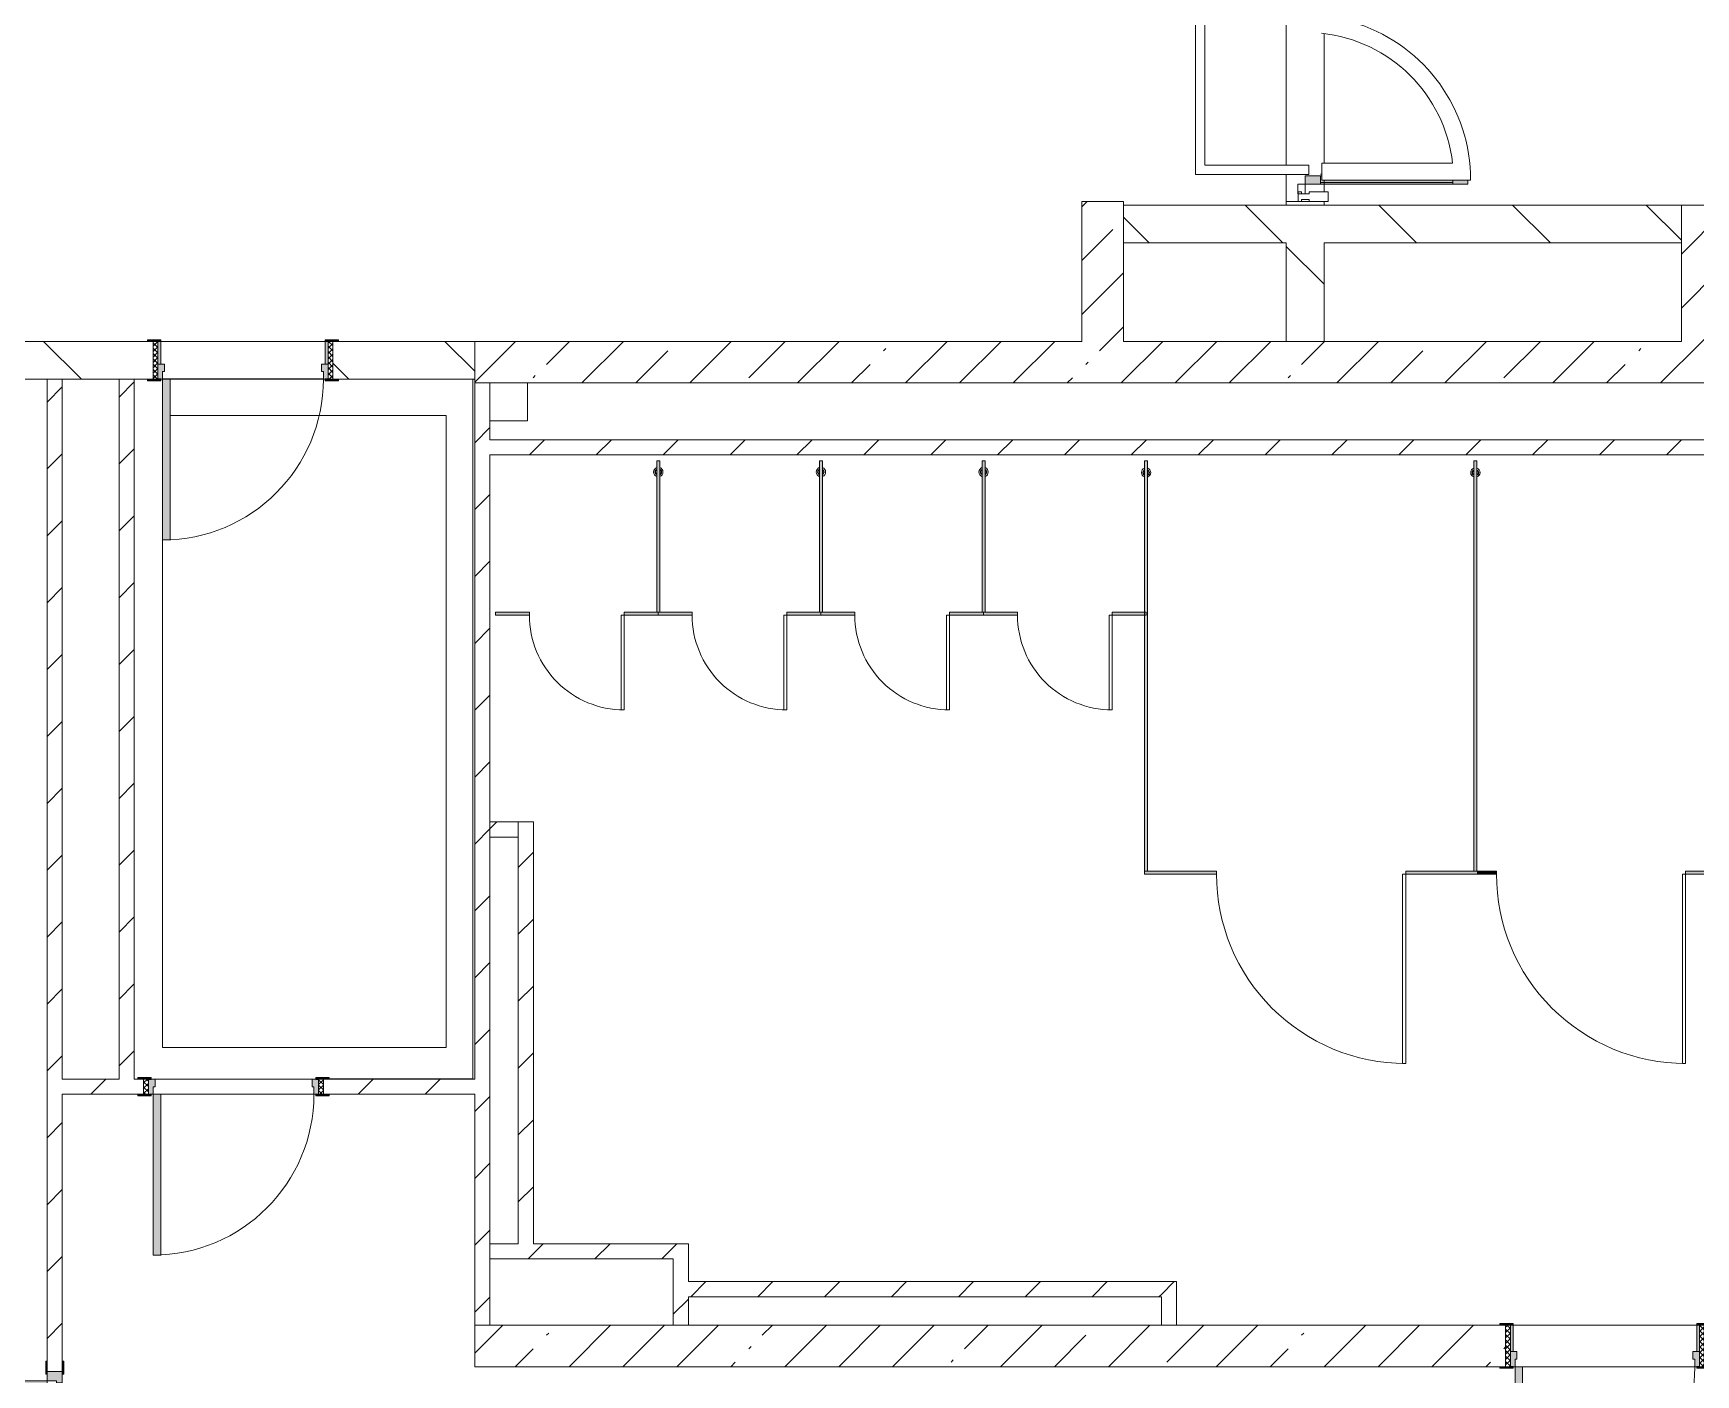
# Model space of a CAD drawing. Header units: millimetres. Extents: x -2911 to 185427, y -8553 to 29000.
# Drawn here: x 150294 to 159082, y 5138 to 12229 of the extents above; entities that cross this region are included whole.
import ezdxf

# ---------------------------------------------------------------- set-up
doc = ezdxf.new("R2010")
doc.units = ezdxf.units.MM
for name, color, linetype, lineweight in [('A-DETL-1', 7, 'Continuous', 5), ('A-DOOR-5', 7, 'Continuous', 5), ('A-GENM-1', 7, 'Continuous', 5), ('A-GLAZ-CWMG-4', 7, 'Continuous', 5), ('A-WALL', 7, 'Continuous', 9), ('I-WALL-3', 7, 'Continuous', 5)]:
    doc.layers.add(name, color=color, linetype=linetype, lineweight=lineweight)
for name, color, linetype, lineweight, true_color in [('A-DETL-GENF-4', 7, 'Continuous', 5, 0xe2e2e2), ('A-DETL-GENF-5', 7, 'Continuous', 5, 0xaaaaaa), ('A-DOOR-2', 7, 'Continuous', 5, 0xaaaaaa), ('A-DOOR-3', 7, 'Continuous', 5, 0xe2e2e2), ('A-DOOR-FRAM-2', 7, 'Continuous', 5, 0xe2e2e2), ('A-DOOR-FRAM-3', 7, 'Continuous', 5, 0xaaaaaa), ('A-FLOR-2', 7, 'Continuous', 5, 0xaaaaaa), ('A-GENM-2', 7, 'Continuous', 5, 0xe2ddcd)]:
    doc.layers.add(name, color=color, linetype=linetype, lineweight=lineweight, true_color=true_color)
pattern_1 = [(45, (58417.4, 0), (-176.7767, 176.7767), [])]
pattern_2 = [(45, (58417.4, 0), (-285.1231, 285.1231), []), (45, (58702.5, 0), (-285.1231, 285.1231), [504.031, -100.806, 16.764, -84.042])]
pattern_3 = [(135, (58417.4, 0), (-353.5534, -353.5534), [])]

# ---------------------------------------------------------------- blocks, each defined once
blk = doc.blocks.new('110_Дверь_СКБ_1Ст_Внутренняя1 - Д-7а_л__950x2100h_Туалет-V232-2_9_1_птичка')
at = {"layer": 'A-DOOR-2'}
h = blk.add_hatch(dxfattribs=at)
h.set_pattern_fill('FP_165', color=256, style=0, pattern_type=2)
h.set_pattern_definition([(135, (1776.41, 174.685), (-14.14214, -14.14214), []), (225, (1776.41, 174.685), (14.14214, -14.14214), [])])
h.paths.add_polyline_path([(537.5, 110), (512.5, 110), (512.5, -110), (537.5, -110)])
at = {"layer": 'A-DOOR-3'}
h = blk.add_hatch(color=256, dxfattribs=at)
h.paths.add_polyline_path([(487.5, 110), (487.5, 70), (477.5, 70), (477.5, 30), (512.5, 30), (512.5, 110)])
h.paths.add_polyline_path([(-462.5, 110), (-487.5, 110), (-487.5, 30), (-452.5, 30), (-452.5, 70), (-462.5, 70)])
at = {"layer": 'A-DOOR-FRAM-2'}
for points in [[(447.5, 1060), (447.5, 110), (487.5, 110), (487.5, 1060)], [(-542.5, 118), (-542.5, 110), (-472.5, 110), (-472.5, 118)], [(567.5, 118), (497.5, 118), (497.5, 110), (567.5, 110)], [(-472.5, 30), (-487.5, 30), (-487.5, -110), (-472.5, -110)], [(512.5, 30), (497.5, 30), (497.5, -110), (512.5, -110)], [(-542.5, -110), (-542.5, -118), (-472.5, -118), (-472.5, -110)], [(567.5, -110), (497.5, -110), (497.5, -118), (567.5, -118)]]:
    blk.add_hatch(color=256, dxfattribs=at).paths.add_polyline_path(points)
at = {"layer": 'A-DOOR-FRAM-3'}
h = blk.add_hatch(dxfattribs=at)
h.set_pattern_fill('FP_166', color=256, style=0, pattern_type=2)
h.set_pattern_definition([(45, (-346.384, 174.685), (-14.1421, 14.1421), []), (135, (-346.384, 174.685), (-14.1421, -14.1421), [])])
h.paths.add_polyline_path([(-487.5, 110), (-512.5, 110), (-512.5, -110), (-487.5, -110)])
at = {"layer": 'A-DOOR-2'}
for p, q in [((487.5, 1060), (447.5, 1060)), ((447.5, 1060), (447.5, 110)), ((487.5, 110), (487.5, 1060)), ((447.5, 110), (487.5, 110))]:
    blk.add_line(p, q, dxfattribs=at)
blk.add_arc((487.5, 110), 950, 90, 180, dxfattribs=at)
at = {"layer": 'A-DOOR-FRAM-3'}
for p, q in [((-472.5, 118), (-542.5, 118)), ((-542.5, 118), (-542.5, 110)), ((-542.5, 110), (-472.5, 110)), ((-487.5, 110), (-512.5, 110)), ((-512.5, 110), (-512.5, -110)), ((-462.5, 110), (-487.5, 110)), ((-487.5, 110), (-487.5, 30)), ((-487.5, -110), (-487.5, 110)), ((-472.5, 110), (-487.5, 110)), ((-487.5, 110), (-487.5, 109)), ((-487.5, 109), (-472.5, 109)), ((-472.5, 110), (-472.5, 118)), ((-472.5, 109), (-472.5, 110)), ((-462.5, 70), (-462.5, 110)), ((487.5, 110), (487.5, 70)), ((512.5, 110), (487.5, 110)), ((567.5, 118), (497.5, 118)), ((497.5, 118), (497.5, 110)), ((512.5, 110), (497.5, 110)), ((497.5, 110), (497.5, 109)), ((497.5, 110), (567.5, 110)), ((497.5, 109), (512.5, 109)), ((512.5, 30), (512.5, 110)), ((537.5, 110), (512.5, 110)), ((512.5, 110), (512.5, -110)), ((512.5, 109), (512.5, 110)), ((537.5, -110), (537.5, 110)), ((567.5, 110), (567.5, 118)), ((-487.5, 30), (-452.5, 30)), ((-472.5, 30), (-487.5, 30)), ((-487.5, 30), (-487.5, -110)), ((-472.5, -110), (-472.5, 30)), ((-452.5, 70), (-462.5, 70)), ((-452.5, 30), (-452.5, 70)), ((487.5, 70), (477.5, 70)), ((477.5, 70), (477.5, 30)), ((477.5, 30), (512.5, 30)), ((512.5, 30), (497.5, 30)), ((497.5, 30), (497.5, -110)), ((512.5, -110), (512.5, 30)), ((-472.5, -110), (-542.5, -110)), ((-542.5, -110), (-542.5, -118)), ((-542.5, -118), (-472.5, -118)), ((-512.5, -110), (-487.5, -110)), ((-487.5, -110), (-472.5, -110)), ((-472.5, -118), (-472.5, -110)), ((497.5, -110), (512.5, -110)), ((567.5, -110), (497.5, -110)), ((497.5, -110), (497.5, -118)), ((497.5, -118), (567.5, -118)), ((512.5, -110), (537.5, -110)), ((567.5, -118), (567.5, -110))]:
    blk.add_line(p, q, dxfattribs=at)
blk = doc.blocks.new('110_Дверь_СКБ_2Ст - Д-5_п_ Из игровой в коридор-32215844-2_9_1_птичка')
at = {"layer": 'A-DOOR-3'}
for points in [[(-637.5, 40), (-587.5, 40), (-587.5, 940), (-637.5, 940)], [(612.5, 440), (612.5, 40), (662.5, 40), (662.5, 440)]]:
    blk.add_hatch(color=256, dxfattribs=at).paths.add_polyline_path(points)
h = blk.add_hatch(color=256, dxfattribs=at)
h.paths.add_polyline_path([(-687.5, 40), (-687.5, -40), (-627.5, -40), (-627.5, -10), (-637.5, -10), (-637.5, 40)])
h.paths.add_polyline_path([(652.5, -40), (712.5, -40), (712.5, 40), (662.5, 40), (662.5, -10), (652.5, -10)])
at = {"layer": 'A-DOOR-FRAM-2'}
for points in [[(-742.5, 40), (-672.5, 40), (-672.5, 48), (-742.5, 48)], [(697.5, 40), (767.5, 40), (767.5, 48), (697.5, 48)], [(-742.5, -48), (-672.5, -48), (-672.5, -40), (-742.5, -40)], [(697.5, -48), (767.5, -48), (767.5, -40), (697.5, -40)]]:
    blk.add_hatch(color=256, dxfattribs=at).paths.add_polyline_path(points)
at = {"layer": 'A-DOOR-2'}
for p, q in [((-637.5, 940), (-637.5, 40)), ((-587.5, 940), (-637.5, 940)), ((-587.5, 40), (-587.5, 940)), ((662.5, 440), (612.5, 440)), ((612.5, 440), (612.5, 40)), ((662.5, 40), (662.5, 440)), ((-637.5, 40), (-587.5, 40)), ((612.5, 40), (662.5, 40))]:
    blk.add_line(p, q, dxfattribs=at)
for centre, radius, start, end in [((-637.5, 40), 900, 0, 90), ((662.5, 40), 400, 90, 180)]:
    blk.add_arc(centre, radius, start, end, dxfattribs=at)
at = {"layer": 'A-DOOR-FRAM-3'}
for p, q in [((-672.5, 48), (-742.5, 48)), ((-742.5, 48), (-742.5, 40)), ((-742.5, 40), (-672.5, 40)), ((-637.5, 40), (-687.5, 40)), ((-687.5, 40), (-687.5, -40)), ((-672.5, 40), (-672.5, 48)), ((-637.5, -10), (-637.5, 40)), ((662.5, 40), (662.5, -10)), ((712.5, 40), (662.5, 40)), ((767.5, 48), (697.5, 48)), ((697.5, 48), (697.5, 40)), ((697.5, 40), (767.5, 40)), ((712.5, -40), (712.5, 40)), ((767.5, 40), (767.5, 48)), ((-672.5, -40), (-742.5, -40)), ((-742.5, -40), (-742.5, -48)), ((-742.5, -48), (-672.5, -48)), ((-672.5, -39), (-687.5, -39)), ((-687.5, -39), (-687.5, -40)), ((-687.5, -40), (-627.5, -40)), ((-687.5, -40), (-672.5, -40)), ((-672.5, -40), (-672.5, -39)), ((-672.5, -48), (-672.5, -40)), ((-627.5, -10), (-637.5, -10)), ((-627.5, -40), (-627.5, -10)), ((662.5, -10), (652.5, -10)), ((652.5, -10), (652.5, -40)), ((652.5, -40), (712.5, -40)), ((712.5, -39), (697.5, -39)), ((697.5, -39), (697.5, -40)), ((697.5, -40), (712.5, -40)), ((767.5, -40), (697.5, -40)), ((697.5, -40), (697.5, -48)), ((697.5, -48), (767.5, -48)), ((712.5, -40), (712.5, -39)), ((767.5, -48), (767.5, -40))]:
    blk.add_line(p, q, dxfattribs=at)
blk = doc.blocks.new('110_Дверь_СКБ_1Ст_Внутренняя1 - Д-8 950x2100h_охрана-V235-2_9_1_птичка')
at = {"layer": 'A-DOOR-2'}
h = blk.add_hatch(dxfattribs=at)
h.set_pattern_fill('FP_133', color=256, style=0, pattern_type=2)
h.set_pattern_definition([(135, (1826.41, 164.685), (-14.14214, -14.14214), []), (225, (1826.41, 164.685), (14.14214, -14.14214), [])])
h.paths.add_polyline_path([(487.5, 100), (462.5, 100), (462.5, -100), (487.5, -100)])
at = {"layer": 'A-DOOR-3'}
h = blk.add_hatch(color=256, dxfattribs=at)
h.paths.add_polyline_path([(437.5, 100), (437.5, 60), (427.5, 60), (427.5, 20), (462.5, 20), (461.2, 100)])
h.paths.add_polyline_path([(-437.5, 100), (-437.5, 20), (-402.5, 20), (-402.5, 60), (-412.5, 60), (-412.5, 100)])
at = {"layer": 'A-DOOR-FRAM-2'}
for points in [[(397.5, 950), (397.5, 100), (437.5, 100), (437.5, 950)], [(-422.5, 108), (-492.5, 108), (-492.5, 100), (-422.5, 100)], [(461.2, 108), (447.5, 108), (447.5, 100), (517.5, 100), (517.5, 108)], [(-422.5, 20), (-437.5, 20), (-437.5, -100), (-422.5, -100)], [(461.2, 20), (447.5, 20), (447.5, -100), (462.5, -100), (462.5, 20)], [(-422.5, -100), (-492.5, -100), (-492.5, -108), (-422.5, -108)], [(517.5, -100), (447.5, -100), (447.5, -108), (517.5, -108)]]:
    blk.add_hatch(color=256, dxfattribs=at).paths.add_polyline_path(points)
at = {"layer": 'A-DOOR-FRAM-3'}
h = blk.add_hatch(dxfattribs=at)
h.set_pattern_fill('FP_134', color=256, style=0, pattern_type=2)
h.set_pattern_definition([(45, (-296.384, 164.685), (-14.1421, 14.1421), []), (135, (-296.384, 164.685), (-14.1421, -14.1421), [])])
h.paths.add_polyline_path([(-437.5, 100), (-462.5, 100), (-462.5, -100), (-437.5, -100)])
at = {"layer": 'A-DOOR-2'}
for p, q in [((437.5, 950), (397.5, 950)), ((397.5, 950), (397.5, 100)), ((437.5, 100), (437.5, 950)), ((397.5, 100), (437.5, 100))]:
    blk.add_line(p, q, dxfattribs=at)
blk.add_arc((437.5, 100), 850, 90, 180, dxfattribs=at)
at = {"layer": 'A-DOOR-FRAM-3'}
for p, q in [((-422.5, 108), (-492.5, 108)), ((-492.5, 108), (-492.5, 100)), ((-492.5, 100), (-422.5, 100)), ((-437.5, 100), (-462.5, 100)), ((-462.5, 100), (-462.5, -100)), ((-412.5, 100), (-437.5, 100)), ((-437.5, 100), (-437.5, 20)), ((-437.5, -100), (-437.5, 100)), ((-422.5, 100), (-437.5, 100)), ((-437.5, 100), (-437.5, 99)), ((-437.5, 99), (-422.5, 99)), ((-422.5, 100), (-422.5, 108)), ((-422.5, 99), (-422.5, 100)), ((-412.5, 60), (-412.5, 100)), ((437.5, 100), (437.5, 60)), ((462.5, 100), (437.5, 100)), ((517.5, 108), (447.5, 108)), ((447.5, 108), (447.5, 100)), ((462.5, 100), (447.5, 100)), ((447.5, 100), (447.5, 99)), ((447.5, 100), (517.5, 100)), ((447.5, 99), (462.5, 99)), ((462.5, 20), (462.5, 100)), ((487.5, 100), (462.5, 100)), ((462.5, 100), (462.5, -100)), ((462.5, 99), (462.5, 100)), ((487.5, -100), (487.5, 100)), ((517.5, 100), (517.5, 108)), ((-437.5, 20), (-402.5, 20)), ((-422.5, 20), (-437.5, 20)), ((-437.5, 20), (-437.5, -100)), ((-422.5, -100), (-422.5, 20)), ((-402.5, 60), (-412.5, 60)), ((-402.5, 20), (-402.5, 60)), ((437.5, 60), (427.5, 60)), ((427.5, 60), (427.5, 20)), ((427.5, 20), (462.5, 20)), ((462.5, 20), (447.5, 20)), ((447.5, 20), (447.5, -100)), ((462.5, -100), (462.5, 20)), ((-422.5, -100), (-492.5, -100)), ((-492.5, -100), (-492.5, -108)), ((-492.5, -108), (-422.5, -108)), ((-462.5, -100), (-437.5, -100)), ((-437.5, -100), (-422.5, -100)), ((-422.5, -108), (-422.5, -100)), ((447.5, -100), (462.5, -100)), ((517.5, -100), (447.5, -100)), ((447.5, -100), (447.5, -108)), ((447.5, -108), (517.5, -108)), ((462.5, -100), (487.5, -100)), ((517.5, -108), (517.5, -100))]:
    blk.add_line(p, q, dxfattribs=at)
blk = doc.blocks.new('110_Дверь_СКБ_1Ст_Внутренняя1 - Д-8 950x2100h_охрана-V236-2_9_1_птичка')
at = {"layer": 'A-DOOR-2'}
h = blk.add_hatch(dxfattribs=at)
h.set_pattern_fill('FP_169', color=256, style=0, pattern_type=2)
h.set_pattern_definition([(135, (1826.41, 104.685), (-14.14214, -14.14214), []), (225, (1826.41, 104.685), (14.14214, -14.14214), [])])
h.paths.add_polyline_path([(487.5, 40), (462.5, 40), (462.5, -40), (487.5, -40)])
at = {"layer": 'A-DOOR-3'}
h = blk.add_hatch(color=256, dxfattribs=at)
h.paths.add_polyline_path([(437.5, 40), (437.5, 0), (427.5, 0), (427.5, -40), (462.5, -40), (462.5, 40)])
h.paths.add_polyline_path([(-412.5, 40), (-437.5, 40), (-437.5, -40), (-402.5, -40), (-402.5, 0), (-412.5, 0)])
at = {"layer": 'A-DOOR-FRAM-2'}
for points in [[(437.5, 890), (397.5, 890), (397.5, 40), (437.5, 40), (437.5, 66.6)], [(-492.5, 48), (-492.5, 40), (-422.5, 40), (-422.5, 48)], [(517.5, 48), (447.5, 48), (447.5, 40), (517.5, 40)], [(-422.5, -40), (-492.5, -40), (-492.5, -48), (-422.5, -48)], [(447.5, -40), (447.5, -48), (517.5, -48), (517.5, -40)]]:
    blk.add_hatch(color=256, dxfattribs=at).paths.add_polyline_path(points)
at = {"layer": 'A-DOOR-FRAM-3'}
h = blk.add_hatch(dxfattribs=at)
h.set_pattern_fill('FP_170', color=256, style=0, pattern_type=2)
h.set_pattern_definition([(45, (-296.384, 104.685), (-14.1421, 14.1421), []), (135, (-296.384, 104.685), (-14.1421, -14.1421), [])])
h.paths.add_polyline_path([(-437.5, 40), (-462.5, 40), (-462.5, -40), (-437.5, -40)])
at = {"layer": 'A-DOOR-2'}
for p, q in [((437.5, 890), (397.5, 890)), ((397.5, 890), (397.5, 40)), ((437.5, 40), (437.5, 890)), ((397.5, 40), (437.5, 40))]:
    blk.add_line(p, q, dxfattribs=at)
blk.add_arc((437.5, 40), 850, 90, 180, dxfattribs=at)
at = {"layer": 'A-DOOR-FRAM-3'}
for p, q in [((-422.5, 48), (-492.5, 48)), ((-492.5, 48), (-492.5, 40)), ((-492.5, 40), (-422.5, 40)), ((-437.5, 40), (-462.5, 40)), ((-462.5, 40), (-462.5, -40)), ((-412.5, 40), (-437.5, 40)), ((-437.5, 40), (-437.5, -40)), ((-437.5, -40), (-437.5, 40)), ((-422.5, 40), (-437.5, 40)), ((-437.5, 40), (-437.5, 39)), ((-437.5, 39), (-422.5, 39)), ((-422.5, 40), (-422.5, 48)), ((-422.5, 39), (-422.5, 40)), ((-412.5, 0), (-412.5, 40)), ((-402.5, 0), (-412.5, 0)), ((-402.5, -40), (-402.5, 0)), ((437.5, 0), (427.5, 0)), ((427.5, 0), (427.5, -40)), ((437.5, 40), (437.5, 0)), ((462.5, 40), (437.5, 40)), ((517.5, 48), (447.5, 48)), ((447.5, 48), (447.5, 40)), ((462.5, 40), (447.5, 40)), ((447.5, 40), (447.5, 39)), ((447.5, 40), (517.5, 40)), ((447.5, 39), (462.5, 39)), ((462.5, -40), (462.5, 40)), ((487.5, 40), (462.5, 40)), ((462.5, 40), (462.5, -40)), ((462.5, 39), (462.5, 40)), ((487.5, -40), (487.5, 40)), ((517.5, 40), (517.5, 48)), ((-422.5, -40), (-492.5, -40)), ((-492.5, -40), (-492.5, -48)), ((-492.5, -48), (-422.5, -48)), ((-462.5, -40), (-437.5, -40)), ((-422.5, -39), (-437.5, -39)), ((-437.5, -39), (-437.5, -40)), ((-437.5, -40), (-402.5, -40)), ((-437.5, -40), (-422.5, -40)), ((-422.5, -40), (-422.5, -39)), ((-422.5, -48), (-422.5, -40)), ((427.5, -40), (462.5, -40)), ((462.5, -39), (447.5, -39)), ((447.5, -39), (447.5, -40)), ((447.5, -40), (462.5, -40)), ((517.5, -40), (447.5, -40)), ((447.5, -40), (447.5, -48)), ((447.5, -48), (517.5, -48)), ((462.5, -40), (462.5, -39)), ((462.5, -40), (487.5, -40)), ((517.5, -48), (517.5, -40))]:
    blk.add_line(p, q, dxfattribs=at)
blk = doc.blocks.new('131_Сантехническая перегородка 7 - СП-1-V313-2_9_1_птичка')
at = {"layer": 'A-GENM-2'}
blk.add_hatch(color=256, dxfattribs=at).paths.add_polyline_path([(2165.9, 8), (-4.1, 8), (-4.1, -8), (2165.9, -8)])
at = {"layer": 'A-GENM-1'}
for p, q in [((2165.9, 8), (-4.1, 8)), ((-4.1, 8), (-4.1, -8)), ((2165.9, -8), (2165.9, 8)), ((-4.1, -8), (2165.9, -8))]:
    blk.add_line(p, q, dxfattribs=at)
at = {"layer": 'A-GENM-1', "flags": 128}
for points in [[(71.5, 8), (71.1, 8.5), (70.8, 9), (70.4, 9.5), (70, 9.9), (69.6, 10.4), (69.2, 10.8), (68.8, 11.2), (68.3, 11.6), (67.8, 12), (67.3, 12.3), (66.8, 12.7), (66.3, 13), (65.8, 13.3), (65.3, 13.6), (64.7, 13.8), (64.2, 14), (63.6, 14.3), (63, 14.4), (62.4, 14.6), (61.9, 14.7), (61.3, 14.9), (60.7, 14.9), (60.1, 15), (59.5, 15.1), (58.9, 15.1), (58.3, 15.1), (57.7, 15), (57.1, 15), (56.5, 14.9), (55.9, 14.8), (55.3, 14.7), (54.7, 14.5), (54.1, 14.4), (53.5, 14.2), (53, 13.9), (52.4, 13.7), (51.9, 13.4), (51.4, 13.2), (50.8, 12.9), (50.3, 12.5), (49.8, 12.2), (49.3, 11.8), (48.9, 11.4), (48.4, 11), (48, 10.6), (47.6, 10.2), (47.2, 9.7), (46.8, 9.3), (46.4, 8.8), (46.1, 8.3), (45.9, 8)], [(45.9, -8), (46.3, -8.5), (46.6, -9), (47, -9.5), (47.4, -9.9), (47.8, -10.4), (48.2, -10.8), (48.6, -11.2), (49.1, -11.6), (49.6, -12), (50, -12.3), (50.5, -12.7), (51.1, -13), (51.6, -13.3), (52.1, -13.6), (52.7, -13.8), (53.2, -14), (53.8, -14.3), (54.4, -14.4), (54.9, -14.6), (55.5, -14.7), (56.1, -14.9), (56.7, -14.9), (57.3, -15), (57.9, -15.1), (58.5, -15.1), (59.1, -15.1), (59.7, -15), (60.3, -15), (60.9, -14.9), (61.5, -14.8), (62.1, -14.7), (62.7, -14.5), (63.3, -14.4), (63.8, -14.2), (64.4, -13.9), (65, -13.7), (65.5, -13.4), (66, -13.2), (66.6, -12.9), (67.1, -12.5), (67.6, -12.2), (68, -11.8), (68.5, -11.4), (69, -11), (69.4, -10.6), (69.8, -10.2), (70.2, -9.7), (70.6, -9.3), (70.9, -8.8), (71.3, -8.3), (71.5, -8)]]:
    blk.add_lwpolyline(points, dxfattribs=at)
at = {"layer": 'A-GENM-1'}
for radius, start, end in [(24.6, 19.91127, 160.08873), (17.6, 45, 135), (17.6, 45, 135), (15.1, 45, 135), (24.6, 199.91127, 340.08873), (17.6, 225, 315), (17.6, 225, 315), (15.1, 225, 315)]:
    blk.add_arc((58.7, 0), radius, start, end, dxfattribs=at)
blk = doc.blocks.new('131_Сантехническая перегородка 6 - СП-1-V314-2_9_1_птичка')
at = {"layer": 'A-GENM-2'}
blk.add_hatch(color=256, dxfattribs=at).paths.add_polyline_path([(800, 8), (0, 8), (0, -8), (800, -8)])
at = {"layer": 'A-GENM-1'}
for p, q in [((800, 8), (0, 8)), ((0, 8), (0, -8)), ((800, -8), (800, 8)), ((0, -8), (800, -8))]:
    blk.add_line(p, q, dxfattribs=at)
at = {"layer": 'A-GENM-1', "flags": 128}
for points in [[(71.5, 8), (71.1, 8.5), (70.8, 9), (70.4, 9.5), (70, 9.9), (69.6, 10.4), (69.2, 10.8), (68.8, 11.2), (68.3, 11.6), (67.8, 12), (67.3, 12.3), (66.8, 12.7), (66.3, 13), (65.8, 13.3), (65.3, 13.6), (64.7, 13.8), (64.2, 14), (63.6, 14.3), (63, 14.4), (62.4, 14.6), (61.9, 14.7), (61.3, 14.9), (60.7, 14.9), (60.1, 15), (59.5, 15.1), (58.9, 15.1), (58.3, 15.1), (57.7, 15), (57.1, 15), (56.5, 14.9), (55.9, 14.8), (55.3, 14.7), (54.7, 14.5), (54.1, 14.4), (53.5, 14.2), (53, 13.9), (52.4, 13.7), (51.9, 13.4), (51.4, 13.2), (50.8, 12.9), (50.3, 12.5), (49.8, 12.2), (49.3, 11.8), (48.9, 11.4), (48.4, 11), (48, 10.6), (47.6, 10.2), (47.2, 9.7), (46.8, 9.3), (46.4, 8.8), (46.1, 8.3), (45.9, 8)], [(45.9, -8), (46.3, -8.5), (46.6, -9), (47, -9.5), (47.4, -9.9), (47.8, -10.4), (48.2, -10.8), (48.6, -11.2), (49.1, -11.6), (49.6, -12), (50, -12.3), (50.5, -12.7), (51.1, -13), (51.6, -13.3), (52.1, -13.6), (52.7, -13.8), (53.2, -14), (53.8, -14.3), (54.4, -14.4), (54.9, -14.6), (55.5, -14.7), (56.1, -14.9), (56.7, -14.9), (57.3, -15), (57.9, -15.1), (58.5, -15.1), (59.1, -15.1), (59.7, -15), (60.3, -15), (60.9, -14.9), (61.5, -14.8), (62.1, -14.7), (62.7, -14.5), (63.3, -14.4), (63.8, -14.2), (64.4, -13.9), (65, -13.7), (65.5, -13.4), (66, -13.2), (66.6, -12.9), (67.1, -12.5), (67.6, -12.2), (68, -11.8), (68.5, -11.4), (69, -11), (69.4, -10.6), (69.8, -10.2), (70.2, -9.7), (70.6, -9.3), (70.9, -8.8), (71.3, -8.3), (71.5, -8)]]:
    blk.add_lwpolyline(points, dxfattribs=at)
at = {"layer": 'A-GENM-1'}
for radius, start, end in [(24.6, 19.91127, 160.08873), (17.6, 45, 135), (17.6, 45, 135), (15.1, 45, 135), (24.6, 199.91127, 340.08873), (17.6, 225, 315), (17.6, 225, 315), (15.1, 225, 315)]:
    blk.add_arc((58.7, 0), radius, start, end, dxfattribs=at)
blk = doc.blocks.new('131_Сантехническая перегородка_Дверь МГН - СД-1-V315-2_9_1_птичка')
at = {"layer": 'A-GENM-2'}
for points in [[(-370, 8), (-370, -8), (10, -8), (10, 8)], [(1010, 8), (1010, -8), (1390, -8), (1390, 8)]]:
    blk.add_hatch(color=256, dxfattribs=at).paths.add_polyline_path(points)
at = {"layer": 'A-DOOR-5'}
for p, q in [((10, 1008), (26, 1008)), ((10, 8), (10, 1008)), ((26, 8), (26, 1008)), ((10, 8), (26, 8))]:
    blk.add_line(p, q, dxfattribs=at)
blk.add_arc((10, 8), 1000, 360, 90, dxfattribs=at)
at = {"layer": 'A-GENM-1'}
for p, q in [((10, 8), (-370, 8)), ((-370, 8), (-370, -8)), ((10, -8), (10, 8)), ((1390, 8), (1010, 8)), ((1010, 8), (1010, -8)), ((1390, -8), (1390, 8)), ((-370, -8), (10, -8)), ((1010, -8), (1390, -8))]:
    blk.add_line(p, q, dxfattribs=at)
blk = doc.blocks.new('131_Сантехническая перегородка_Дверь 5 - СД-1-V316-2_9_1_птичка')
at = {"layer": 'A-GENM-2'}
for points in [[(70, 8), (70, -8), (250, -8), (250, 8)], [(750, 8), (750, -8), (930, -8), (930, 8)]]:
    blk.add_hatch(color=256, dxfattribs=at).paths.add_polyline_path(points)
at = {"layer": 'A-DOOR-5'}
for p, q in [((266, 508), (250, 508)), ((250, 8), (250, 508)), ((266, 8), (266, 508)), ((266, 8), (250, 8))]:
    blk.add_line(p, q, dxfattribs=at)
blk.add_arc((250, 8), 500, 360, 90, dxfattribs=at)
at = {"layer": 'A-GENM-1'}
for p, q in [((250, 8), (70, 8)), ((70, 8), (70, -8)), ((250, -8), (250, 8)), ((930, 8), (750, 8)), ((750, 8), (750, -8)), ((930, -8), (930, 8)), ((70, -8), (250, -8)), ((750, -8), (930, -8))]:
    blk.add_line(p, q, dxfattribs=at)
blk = doc.blocks.new('131_Сантехническая перегородка_Дверь МГН 2 - СД-1-V317-2_9_1_птичка')
at = {"layer": 'A-GENM-2'}
for points in [[(10, 8), (-430, 8), (-430, -8), (10, -8)], [(1010, 8), (1010, -8), (1110, -8), (1110, 8)]]:
    blk.add_hatch(color=256, dxfattribs=at).paths.add_polyline_path(points)
at = {"layer": 'A-DOOR-5'}
for p, q in [((10, 1008), (26, 1008)), ((10, 8), (10, 1008)), ((26, 8), (26, 1008)), ((10, 8), (26, 8))]:
    blk.add_line(p, q, dxfattribs=at)
blk.add_arc((10, 8), 1000, 360, 90, dxfattribs=at)
at = {"layer": 'A-GENM-1'}
for p, q in [((10, 8), (-430, 8)), ((-430, 8), (-430, -8)), ((10, -8), (10, 8)), ((1110, 8), (1010, 8)), ((1010, 8), (1010, -8)), ((1110, -8), (1110, 8)), ((-430, -8), (10, -8)), ((1010, -8), (1110, -8))]:
    blk.add_line(p, q, dxfattribs=at)
blk = doc.blocks.new('Дверь_Витражная_остекление_ - ВВ-7 остекление-32349468-2_9_1_птичка')
at = {"layer": 'A-DETL-GENF-4'}
for points in [[(-860, -106.8), (-860, -880), (-837.2, -880), (-837.2, -106.8), (-815, -106.8), (-815, -20), (-860, -20)], [(865, -103.8), (877.8, -103.8), (877.8, -880), (910, -880), (910, -140), (900, -140), (900, -40), (910, -40), (910, -20), (865, -20)]]:
    blk.add_hatch(color=256, dxfattribs=at).paths.add_polyline_path(points)
at = {"layer": 'A-DETL-GENF-5'}
for p, q in [((-815, -20), (-860, -20)), ((-860, -880), (-860, -20)), ((-815, -20), (-860, -20)), ((-860, -20), (-860, -880)), ((-815, -106.8), (-815, -20)), ((-815, -106.8), (-815, -20)), ((865, -103.8), (865, -20)), ((865, -20), (865, -103.8)), ((-860, -100), (-815, -100)), ((-850, -800), (-850, -100)), ((-806, -106.8), (-806, -100)), ((900, -100), (865, -100)), ((900, -800), (900, -140)), ((910, -880), (910, -140)), ((910, -880), (910, -140)), ((-860, -800), (-837.2, -800)), ((910, -800), (877.8, -800)), ((-860, -880), (-837.2, -880)), ((-860, -880), (-837.2, -880)), ((910, -880), (877.8, -880)), ((877.8, -880), (910, -880))]:
    blk.add_line(p, q, dxfattribs=at)
at = {"layer": 'A-DOOR-2'}
for p, q in [((-910, 20), (-860, 20)), ((-910, -20), (-910, 20)), ((-860, 20), (-860, -20)), ((860, 20), (910, 20)), ((860, -20), (860, 20)), ((910, 20), (910, -20)), ((-860, -20), (-910, -20)), ((-860, -880), (-860, -20)), ((910, -20), (860, -20)), ((860, -103.8), (860, -39))]:
    blk.add_line(p, q, dxfattribs=at)
for centre, start, end in [((-860, -20), 354.22155, 0), ((860, -20), 180, 185.77845), ((-860, -20), 270, 271.54729)]:
    blk.add_arc(centre, 860, start, end, dxfattribs=at)
blk = doc.blocks.new('Прямоугольный импост - Импост структурный с накладкой - 160мм Темный-32310142-2_9_1_птичка')
at = {"layer": 'A-GLAZ-CWMG-4'}
for p, q in [((-50, 0), (-50, 17)), ((-50, 17), (0, 17)), ((-40, 0), (-50, 0)), ((-40, -40), (-40, 0)), ((0, 0), (-10, 0)), ((-10, 0), (-10, -40)), ((0, 17), (0, 0)), ((-50, -140), (-50, -40)), ((-50, -40), (-40, -40)), ((-10, -40), (0, -40)), ((0, -40), (0, -140)), ((0, -140), (-50, -140))]:
    blk.add_line(p, q, dxfattribs=at)

msp = doc.modelspace()

# ---------------------------------------------------------------- hatches: boundary and pattern name
at = {"layer": 'I-WALL-3'}
h = msp.add_hatch(dxfattribs=at)
h.set_pattern_fill('FP_128', color=256, style=0, pattern_type=2)
h.set_pattern_definition(pattern_2)
h.paths.add_polyline_path([(156056.4, 10600), (156056.4, 11340), (155836.4, 11340), (155836.4, 10600)])
h = msp.add_hatch(dxfattribs=at)
h.set_pattern_fill('FP_131', color=256, style=0, pattern_type=2)
h.set_pattern_definition(pattern_3)
h.paths.add_polyline_path([(159006.4, 11120), (159006.4, 11320), (156056.4, 11320), (156056.4, 11120), (157446.3, 11120)])
h = msp.add_hatch(dxfattribs=at)
h.set_pattern_fill('FP_128', color=256, style=0, pattern_type=2)
h.set_pattern_definition(pattern_2)
h.paths.add_polyline_path([(159226.4, 10600), (159226.4, 11320), (159006.4, 11320), (159006.4, 10600)])
h = msp.add_hatch(dxfattribs=at)
h.set_pattern_fill('FP_131', color=256, style=0, pattern_type=2)
h.set_pattern_definition(pattern_3)
h.paths.add_polyline_path([(157117.4, 10600), (157117.4, 11120), (156917.4, 11120), (156917.4, 10600)])
h = msp.add_hatch(dxfattribs=at)
h.set_pattern_fill('FP_131', color=256, style=0, pattern_type=2)
h.set_pattern_definition(pattern_3)
h.paths.add_polyline_path([(148027.4, 10400), (148402.4, 10400), (148402.4, 10600), (148027.4, 10600)])
h.paths.add_polyline_path([(152627.4, 10400), (152627.4, 10600), (151877.4, 10600), (151881.2, 10400), (151907.4, 10400)])
h.paths.add_polyline_path([(150897.4, 10400), (150927.4, 10400), (150927.4, 10600), (149802.4, 10600), (149802.4, 10400), (150827.4, 10400)])
h = msp.add_hatch(dxfattribs=at)
h.set_pattern_fill('FP_128', color=256, style=0, pattern_type=2)
h.set_pattern_definition(pattern_2)
h.paths.add_polyline_path([(160027.4, 10380), (160027.4, 10600), (152627.4, 10600), (152627.4, 10380), (159301.4, 10380)])
h = msp.add_hatch(dxfattribs=at)
h.set_pattern_fill('FP_132', color=256, style=0, pattern_type=2)
h.set_pattern_definition(pattern_1)
h.paths.add_polyline_path([(150367.4, 125), (150447.4, 125), (150447.4, 3755), (150367.4, 3755), (150367.4, 230.5)])
h.paths.add_polyline_path([(150447.4, 5155), (150447.4, 10400), (150367.4, 10400), (150367.4, 5155), (150417.4, 5155)])
h = msp.add_hatch(dxfattribs=at)
h.set_pattern_fill('FP_132', color=256, style=0, pattern_type=2)
h.set_pattern_definition(pattern_1)
h.paths.add_polyline_path([(150747.4, 6700), (150827.4, 6700), (150827.4, 10400), (150747.4, 10400), (150747.4, 7750.3)])
h = msp.add_hatch(dxfattribs=at)
h.set_pattern_fill('FP_132', color=256, style=0, pattern_type=2)
h.set_pattern_definition(pattern_1)
h.paths.add_polyline_path([(152707.4, 5400), (152707.4, 10380), (152627.4, 10380), (152627.4, 5400)])
h = msp.add_hatch(dxfattribs=at)
h.set_pattern_fill('FP_132', color=256, style=0, pattern_type=2)
h.set_pattern_definition(pattern_1)
h.paths.add_polyline_path([(159497.4, 10000), (159497.4, 10080), (152707.4, 10080), (152707.4, 10000), (159301.4, 10000)])
h = msp.add_hatch(dxfattribs=at)
h.set_pattern_fill('FP_132', color=256, style=0, pattern_type=2)
h.set_pattern_definition(pattern_1)
h.paths.add_polyline_path([(152857.4, 7980), (152857.4, 8060), (152707.4, 8060), (152707.4, 7980)])
h = msp.add_hatch(dxfattribs=at)
h.set_pattern_fill('FP_132', color=256, style=0, pattern_type=2)
h.set_pattern_definition(pattern_1)
h.paths.add_polyline_path([(152857.4, 7980), (152937.4, 7980), (152937.4, 8060), (152707.4, 8060), (152707.4, 7980)])
h = msp.add_hatch(dxfattribs=at)
h.set_pattern_fill('FP_132', color=256, style=0, pattern_type=2)
h.set_pattern_definition(pattern_1)
h.paths.add_polyline_path([(152937.4, 5830), (152937.4, 7980), (152857.4, 7980), (152857.4, 5830)])
h = msp.add_hatch(dxfattribs=at)
h.set_pattern_fill('FP_132', color=256, style=0, pattern_type=2)
h.set_pattern_definition(pattern_1)
h.paths.add_polyline_path([(151881.2, 6620), (152627.4, 6620), (152627.4, 6700), (151827.4, 6700), (151827.4, 6620), (151857.4, 6620)])
h.paths.add_polyline_path([(150447.4, 6620), (150877.4, 6620), (150877.4, 6700), (150447.4, 6700)])
h = msp.add_hatch(dxfattribs=at)
h.set_pattern_fill('FP_132', color=256, style=0, pattern_type=2)
h.set_pattern_definition(pattern_1)
h.paths.add_polyline_path([(153677.4, 5750), (153677.4, 5830), (152707.4, 5830), (152707.4, 5750)])
h = msp.add_hatch(dxfattribs=at)
h.set_pattern_fill('FP_132', color=256, style=0, pattern_type=2)
h.set_pattern_definition(pattern_1)
h.paths.add_polyline_path([(153677.4, 5400), (153757.4, 5400), (153757.4, 5830), (153677.4, 5830), (153677.4, 5750)])
h = msp.add_hatch(dxfattribs=at)
h.set_pattern_fill('FP_132', color=256, style=0, pattern_type=2)
h.set_pattern_definition(pattern_1)
h.paths.add_polyline_path([(156257.4, 5550), (156257.4, 5630), (153757.4, 5630), (153757.4, 5550), (155591.3, 5550)])
h = msp.add_hatch(dxfattribs=at)
h.set_pattern_fill('FP_132', color=256, style=0, pattern_type=2)
h.set_pattern_definition(pattern_1)
h.paths.add_polyline_path([(156337.4, 5400), (156337.4, 5630), (156257.4, 5630), (156257.4, 5400)])
h = msp.add_hatch(dxfattribs=at)
h.set_pattern_fill('FP_128', color=256, style=0, pattern_type=2)
h.set_pattern_definition(pattern_2)
h.paths.add_polyline_path([(160027.4, 5180), (160027.4, 5400), (159127.4, 5400), (159127.4, 5180), (159987.4, 5180)])
h.paths.add_polyline_path([(155591.3, 5180), (158077.4, 5180), (158077.4, 5400), (152627.4, 5400), (152627.4, 5180)])

# ---------------------------------------------------------------- linework, layer by layer
at = {"layer": 'A-DETL-1'}
for p, q in [((151017.4, 10207.5), (152477.4, 10207.5)), ((152477.4, 10207.5), (152477.4, 6867.5)), ((150977.4, 6867.5), (150977.4, 9550)), ((152477.4, 6867.5), (150977.4, 6867.5))]:
    msp.add_line(p, q, dxfattribs=at)
at = {"layer": 'A-FLOR-2'}
for p, q in [((156437.4, 13150), (156437.4, 11481.2)), ((156487.4, 11531.2), (156487.4, 13100)), ((157037.4, 11531.2), (156487.4, 11531.2)), ((157037.4, 11481.2), (157037.4, 11531.2)), ((157797.1, 11542.2), (157105.2, 11542.2)), ((157105.2, 11542.2), (157105.2, 11452.8)), ((156437.4, 11481.2), (157037.4, 11481.2)), ((157105.2, 11452.8), (157892.2, 11452.8)), ((151827.4, 10401.4), (150977.4, 10401.4)), ((150977.4, 10401), (151827.4, 10401)), ((152617.4, 6701.4), (152617.4, 10400)), ((152907.4, 10380), (152907.4, 10180)), ((152907.4, 10180), (152707.4, 10180)), ((151857.4, 6701.4), (152617.4, 6701.4)), ((150927.4, 6621.4), (151777.4, 6621.4))]:
    msp.add_line(p, q, dxfattribs=at)
for radius, start, end in [(780, 6.57701, 84.00325), (870, 360, 71.40745)]:
    msp.add_arc((157022.2, 11452.8), radius, start, end, dxfattribs=at)
at = {"layer": 'A-WALL'}
for p, q in [((156917.4, 10600), (157117.4, 10600)), ((150447.4, 10400), (150367.4, 10400)), ((150827.4, 10400), (150747.4, 10400)), ((152707.4, 10380), (152627.4, 10380)), ((152627.4, 5400), (152707.4, 5400))]:
    msp.add_line(p, q, dxfattribs=at)
at = {"layer": 'I-WALL-3'}
for p, q in [((156917.4, 11531.2), (156917.4, 13100)), ((157117.4, 12226.3), (157117.4, 11542.2)), ((156917.4, 11320), (156917.4, 11481.2)), ((157117.4, 11452.8), (157117.4, 11390)), ((155836.4, 11340), (155836.4, 10600)), ((156056.4, 11340), (155836.4, 11340)), ((156056.4, 10600), (156056.4, 11340)), ((157117.4, 11340), (156917.4, 11340)), ((157117.4, 11320), (157117.4, 11340)), ((159006.4, 11320), (156056.4, 11320)), ((159006.4, 11320), (159006.4, 10600)), ((159226.4, 11320), (159006.4, 11320)), ((156056.4, 11120), (156917.4, 11120)), ((156917.4, 11120), (156917.4, 10600)), ((157117.4, 10600), (157117.4, 11120)), ((157117.4, 11120), (159006.4, 11120)), ((150897.4, 10600), (149857.4, 10600)), ((150967.4, 10600), (151837.4, 10600)), ((155836.4, 10600), (151907.4, 10600)), ((152627.4, 6700), (152627.4, 10600)), ((156917.4, 10600), (156056.4, 10600)), ((159006.4, 10600), (157117.4, 10600)), ((149857.4, 10400), (150367.4, 10400)), ((150367.4, 10400), (150367.4, 5210)), ((150447.4, 6700), (150447.4, 10400)), ((150447.4, 10400), (150747.4, 10400)), ((150747.4, 10400), (150747.4, 6700)), ((150827.4, 6700), (150827.4, 10400)), ((150827.4, 10400), (150897.4, 10400)), ((151827.4, 10400), (151017.4, 10400)), ((151907.4, 10400), (152627.4, 10400)), ((152707.4, 10080), (152707.4, 10380)), ((152707.4, 10380), (160027.4, 10380)), ((159497.4, 10080), (152707.4, 10080)), ((152707.4, 5400), (152707.4, 10000)), ((152707.4, 10000), (159497.4, 10000)), ((152937.4, 8060), (152707.4, 8060)), ((152857.4, 8060), (152857.4, 5830)), ((152937.4, 5830), (152937.4, 8060)), ((152707.4, 7980), (152857.4, 7980)), ((150747.4, 6700), (150447.4, 6700)), ((150847.4, 6700), (150827.4, 6700)), ((150937.4, 6700), (151767.4, 6700)), ((152627.4, 6700), (151857.4, 6700)), ((150447.4, 6620), (150847.4, 6620)), ((150447.4, 5210), (150447.4, 6620)), ((151777.4, 6620), (150967.4, 6620)), ((151857.4, 6620), (152627.4, 6620)), ((152627.4, 6620), (152627.4, 5180)), ((152857.4, 5830), (152707.4, 5830)), ((153757.4, 5830), (152937.4, 5830)), ((153757.4, 5630), (153757.4, 5830)), ((152707.4, 5750), (153677.4, 5750)), ((153677.4, 5750), (153677.4, 5400)), ((156337.4, 5630), (153757.4, 5630)), ((156337.4, 5400), (156337.4, 5630)), ((153757.4, 5550), (156257.4, 5550)), ((153757.4, 5400), (153757.4, 5550)), ((156257.4, 5550), (156257.4, 5400)), ((158047.4, 5400), (152707.4, 5400)), ((158117.4, 5400), (159087.4, 5400)), ((152627.4, 5180), (158047.4, 5180)), ((159077.4, 5180), (158167.4, 5180))]:
    msp.add_line(p, q, dxfattribs=at)

# ---------------------------------------------------------------- block references
at = {"layer": 'A-DOOR-2'}
for name, p, rotation in [('Дверь_Витражная_остекление_ - ВВ-7 остекление-32349468-2_9_1_птичка', (156998.4, 12290), 89.99999999999993), ('110_Дверь_СКБ_1Ст_Внутренняя1 - Д-8 950x2100h_охрана-V235-2_9_1_птичка', (151414.9, 10500), 180), ('110_Дверь_СКБ_1Ст_Внутренняя1 - Д-8 950x2100h_охрана-V236-2_9_1_птичка', (151364.9, 6660), 180), ('110_Дверь_СКБ_1Ст_Внутренняя1 - Д-7а_л__950x2100h_Туалет-V232-2_9_1_птичка', (158614.9, 5290), 180), ('110_Дверь_СКБ_2Ст - Д-5_п_ Из игровой в коридор-32215844-2_9_1_птичка', (150407.4, 4442.5), 89.99999999999991)]:
    msp.add_blockref(name, p, dxfattribs=dict(at, rotation=rotation))
at = {"layer": 'A-GENM-1'}
for name, p, rotation in [('131_Сантехническая перегородка 6 - СП-1-V314-2_9_1_птичка', (153598, 9968), 270.0000000000007), ('131_Сантехническая перегородка 6 - СП-1-V314-2_9_1_птичка', (154457.6, 9968), 270.0000000000007), ('131_Сантехническая перегородка 6 - СП-1-V314-2_9_1_птичка', (155317.3, 9968), 270.0000000000007), ('131_Сантехническая перегородка 7 - СП-1-V313-2_9_1_птичка', (156176.9, 9964.9), 269.9999999999999), ('131_Сантехническая перегородка 7 - СП-1-V313-2_9_1_птичка', (157917.4, 9964.9), 269.9999999999999), ('131_Сантехническая перегородка_Дверь 5 - СД-1-V316-2_9_1_птичка', (153666.9, 9160), 180), ('131_Сантехническая перегородка_Дверь 5 - СД-1-V316-2_9_1_птичка', (154526.9, 9160), 180), ('131_Сантехническая перегородка_Дверь 5 - СД-1-V316-2_9_1_птичка', (155386.9, 9160), 180), ('131_Сантехническая перегородка_Дверь 5 - СД-1-V316-2_9_1_птичка', (156246.9, 9160), 180), ('131_Сантехническая перегородка_Дверь МГН - СД-1-V315-2_9_1_птичка', (157558.9, 7791), 180), ('131_Сантехническая перегородка_Дверь МГН 2 - СД-1-V317-2_9_1_птичка', (159038.9, 7791), 180)]:
    msp.add_blockref(name, p, dxfattribs=dict(at, rotation=rotation))
at = {"layer": 'A-GLAZ-CWMG-4', "extrusion": (0, 0, -1), "rotation": 270.0000000000001}
msp.add_blockref('Прямоугольный импост - Импост структурный с накладкой - 160мм Темный-32310142-2_9_1_птичка', (-156998.4, 11340), dxfattribs=at)

doc.saveas('drawing.dxf')
